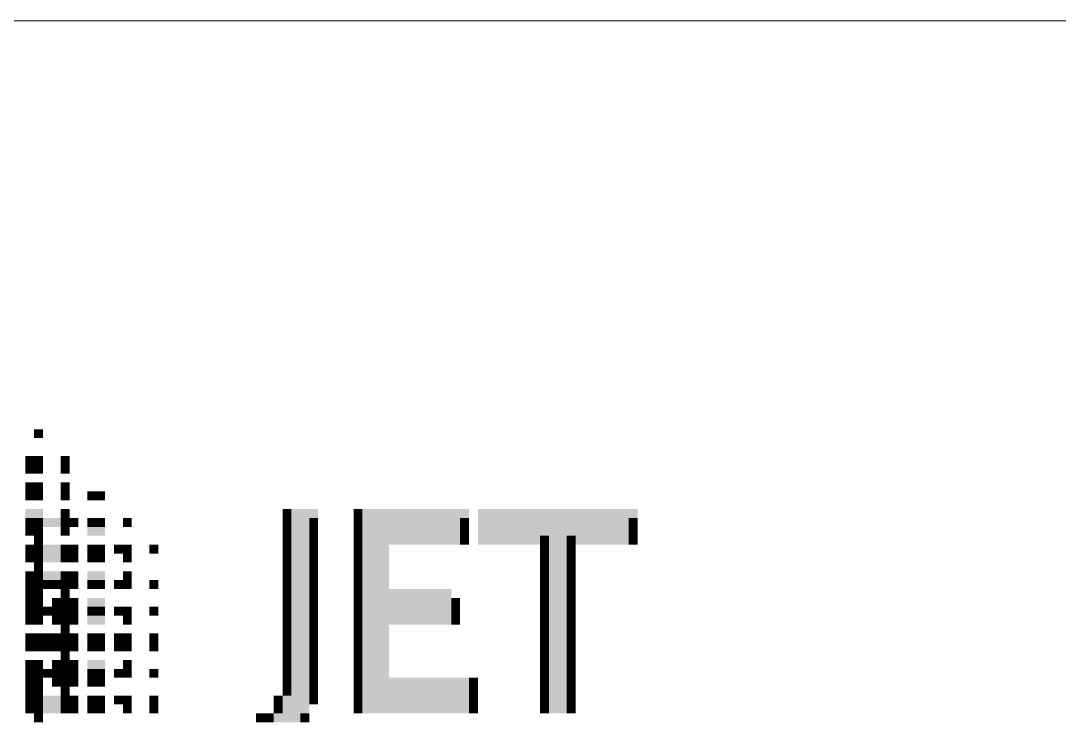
# Paper-space layout '03 Survey and Location' of a CAD drawing. Header units: millimetres. Extents: x 5 to 415, y 7 to 290.
# Drawn here: x 368.2 to 391.6, y 69.2 to 85 of the extents above; entities that cross this region are included whole.
import ezdxf

# ---------------------------------------------------------------- set-up
doc = ezdxf.new("R2010")
doc.units = ezdxf.units.MM
doc.layers.add('BRANDING', color=7, linetype='Continuous')
doc.layers.add('SHEET', color=7, linetype='Continuous')

# ---------------------------------------------------------------- blocks, each defined once
blk = doc.blocks.new('SHEET_03')
at = {"layer": 'BRANDING'}
for points in [[(368.5, 75.8), (368.7, 75.8), (368.5, 75.6), (368.7, 75.6)], [(368.3, 75.2), (368.5, 75.2), (368.3, 75), (368.5, 75)], [(368.5, 75.2), (368.7, 75.2), (368.5, 75), (368.7, 75)], [(369.1, 75.2), (369.3, 75.2), (369.1, 75), (369.3, 75)], [(368.3, 75), (368.5, 75), (368.3, 74.8), (368.5, 74.8)], [(368.5, 75), (368.7, 75), (368.5, 74.8), (368.7, 74.8)], [(369.1, 75), (369.3, 75), (369.1, 74.8), (369.3, 74.8)], [(368.3, 74.6), (368.5, 74.6), (368.3, 74.4), (368.5, 74.4)], [(368.5, 74.6), (368.7, 74.6), (368.5, 74.4), (368.7, 74.4)], [(369.1, 74.6), (369.3, 74.6), (369.1, 74.4), (369.3, 74.4)], [(368.3, 74.4), (368.5, 74.4), (368.3, 74.2), (368.5, 74.2)], [(368.5, 74.4), (368.7, 74.4), (368.5, 74.2), (368.7, 74.2)], [(369.1, 74.4), (369.3, 74.4), (369.1, 74.2), (369.3, 74.2)], [(369.7, 74.4), (369.9, 74.4), (369.7, 74.2), (369.9, 74.2)], [(369.9, 74.4), (370.1, 74.4), (369.9, 74.2), (370.1, 74.2)], [(368.3, 74), (368.7, 74), (368.3, 73.8), (368.7, 73.8)], [(369.1, 74), (369.3, 74), (369.1, 73.8), (369.3, 73.8)], [(374.1, 74), (374.3, 74), (374.1, 73.8), (374.3, 73.8)], [(374.3, 74), (374.9, 74), (374.3, 73.8), (374.9, 73.8)], [(375.7, 74), (375.9, 74), (375.7, 73.8), (375.9, 73.8)], [(375.9, 74), (378.3, 74), (375.9, 73.8), (378.3, 73.8)], [(378.5, 74), (382.1, 74), (378.5, 73.8), (382.1, 73.8)], [(368.3, 73.8), (368.5, 73.8), (368.3, 73.6), (368.5, 73.6)], [(368.5, 73.8), (368.7, 73.8), (368.5, 73.6), (368.7, 73.6)], [(368.7, 73.8), (369.1, 73.8), (368.7, 73.6), (369.1, 73.6)], [(369.1, 73.8), (369.3, 73.8), (369.1, 73.6), (369.3, 73.6)], [(369.3, 73.8), (369.5, 73.8), (369.3, 73.6), (369.5, 73.6)], [(369.7, 73.8), (369.9, 73.8), (369.7, 73.6), (369.9, 73.6)], [(369.9, 73.8), (370.1, 73.8), (369.9, 73.6), (370.1, 73.6)], [(370.5, 73.8), (370.7, 73.8), (370.5, 73.6), (370.7, 73.6)], [(374.1, 73.8), (374.3, 73.8), (374.1, 73.6), (374.3, 73.6)], [(374.3, 73.8), (374.7, 73.8), (374.3, 73.6), (374.7, 73.6)], [(374.7, 73.8), (374.9, 73.8), (374.7, 73.6), (374.9, 73.6)], [(375.7, 73.8), (375.9, 73.8), (375.7, 73.6), (375.9, 73.6)], [(375.9, 73.8), (378.1, 73.8), (375.9, 73.6), (378.1, 73.6)], [(378.1, 73.8), (378.3, 73.8), (378.1, 73.6), (378.3, 73.6)], [(378.5, 73.8), (381.9, 73.8), (378.5, 73.6), (381.9, 73.6)], [(381.9, 73.8), (382.1, 73.8), (381.9, 73.6), (382.1, 73.6)], [(368.3, 73.6), (368.5, 73.6), (368.3, 73.4), (368.5, 73.4)], [(368.5, 73.6), (368.7, 73.6), (368.5, 73.4), (368.7, 73.4)], [(369.1, 73.6), (369.3, 73.6), (369.1, 73.4), (369.3, 73.4)], [(369.7, 73.6), (370.1, 73.6), (369.7, 73.4), (370.1, 73.4)], [(374.1, 73.6), (374.3, 73.6), (374.1, 73.4), (374.3, 73.4)], [(374.3, 73.6), (374.7, 73.6), (374.3, 73.4), (374.7, 73.4)], [(374.7, 73.6), (374.9, 73.6), (374.7, 73.4), (374.9, 73.4)], [(375.7, 73.6), (375.9, 73.6), (375.7, 73.4), (375.9, 73.4)], [(375.9, 73.6), (378.1, 73.6), (375.9, 73.4), (378.1, 73.4)], [(378.1, 73.6), (378.3, 73.6), (378.1, 73.4), (378.3, 73.4)], [(378.5, 73.6), (381.9, 73.6), (378.5, 73.4), (381.9, 73.4)], [(381.9, 73.6), (382.1, 73.6), (381.9, 73.4), (382.1, 73.4)], [(368.5, 73.4), (368.7, 73.4), (368.5, 73.2), (368.7, 73.2)], [(374.1, 73.4), (374.3, 73.4), (374.1, 73.2), (374.3, 73.2)], [(374.3, 73.4), (374.7, 73.4), (374.3, 73.2), (374.7, 73.2)], [(374.7, 73.4), (374.9, 73.4), (374.7, 73.2), (374.9, 73.2)], [(375.7, 73.4), (375.9, 73.4), (375.7, 73.2), (375.9, 73.2)], [(375.9, 73.4), (376.5, 73.4), (375.9, 73.2), (376.5, 73.2)], [(376.5, 73.4), (378.1, 73.4), (376.5, 73.2), (378.1, 73.2)], [(378.1, 73.4), (378.3, 73.4), (378.1, 73.2), (378.3, 73.2)], [(378.5, 73.4), (379.9, 73.4), (378.5, 73.2), (379.9, 73.2)], [(379.9, 73.4), (380.1, 73.4), (379.9, 73.2), (380.1, 73.2)], [(380.1, 73.4), (380.5, 73.4), (380.1, 73.2), (380.5, 73.2)], [(380.5, 73.4), (380.7, 73.4), (380.5, 73.2), (380.7, 73.2)], [(380.7, 73.4), (381.9, 73.4), (380.7, 73.2), (381.9, 73.2)], [(381.9, 73.4), (382.1, 73.4), (381.9, 73.2), (382.1, 73.2)], [(368.3, 73.2), (368.5, 73.2), (368.3, 73), (368.5, 73)], [(368.5, 73.2), (368.7, 73.2), (368.5, 73), (368.7, 73)], [(368.7, 73.2), (369.1, 73.2), (368.7, 73), (369.1, 73)], [(369.1, 73.2), (369.3, 73.2), (369.1, 73), (369.3, 73)], [(369.3, 73.2), (369.5, 73.2), (369.3, 73), (369.5, 73)], [(369.7, 73.2), (369.9, 73.2), (369.7, 73), (369.9, 73)], [(369.9, 73.2), (370.1, 73.2), (369.9, 73), (370.1, 73)], [(370.3, 73.2), (370.5, 73.2), (370.3, 73), (370.5, 73)], [(370.5, 73.2), (370.7, 73.2), (370.5, 73), (370.7, 73)], [(371.1, 73.2), (371.3, 73.2), (371.1, 73), (371.3, 73)], [(374.1, 73.2), (374.3, 73.2), (374.1, 73), (374.3, 73)], [(374.3, 73.2), (374.7, 73.2), (374.3, 73), (374.7, 73)], [(374.7, 73.2), (374.9, 73.2), (374.7, 73), (374.9, 73)], [(375.7, 73.2), (375.9, 73.2), (375.7, 73), (375.9, 73)], [(375.9, 73.2), (376.5, 73.2), (375.9, 73), (376.5, 73)], [(379.9, 73.2), (380.1, 73.2), (379.9, 73), (380.1, 73)], [(380.1, 73.2), (380.5, 73.2), (380.1, 73), (380.5, 73)], [(380.5, 73.2), (380.7, 73.2), (380.5, 73), (380.7, 73)], [(368.3, 73), (368.5, 73), (368.3, 72.8), (368.5, 72.8)], [(368.5, 73), (368.7, 73), (368.5, 72.8), (368.7, 72.8)], [(368.5, 72.8), (368.7, 72.8), (368.5, 72.6), (368.7, 72.6)], [(368.7, 73), (369.1, 73), (368.7, 72.8), (369.1, 72.8)], [(369.1, 73), (369.3, 73), (369.1, 72.8), (369.3, 72.8)], [(369.3, 73), (369.5, 73), (369.3, 72.8), (369.5, 72.8)], [(369.7, 73), (369.9, 73), (369.7, 72.8), (369.9, 72.8)], [(369.9, 73), (370.1, 73), (369.9, 72.8), (370.1, 72.8)], [(370.5, 73), (370.7, 73), (370.5, 72.8), (370.7, 72.8)], [(374.1, 73), (374.3, 73), (374.1, 72.8), (374.3, 72.8)], [(374.1, 72.8), (374.3, 72.8), (374.1, 72.6), (374.3, 72.6)], [(374.3, 73), (374.7, 73), (374.3, 72.8), (374.7, 72.8)], [(374.3, 72.8), (374.7, 72.8), (374.3, 72.6), (374.7, 72.6)], [(374.7, 73), (374.9, 73), (374.7, 72.8), (374.9, 72.8)], [(374.7, 72.8), (374.9, 72.8), (374.7, 72.6), (374.9, 72.6)], [(375.7, 73), (375.9, 73), (375.7, 72.8), (375.9, 72.8)], [(375.7, 72.8), (375.9, 72.8), (375.7, 72.6), (375.9, 72.6)], [(375.9, 73), (376.5, 73), (375.9, 72.8), (376.5, 72.8)], [(375.9, 72.8), (376.5, 72.8), (375.9, 72.6), (376.5, 72.6)], [(379.9, 73), (380.1, 73), (379.9, 72.8), (380.1, 72.8)], [(379.9, 72.8), (380.1, 72.8), (379.9, 72.6), (380.1, 72.6)], [(380.1, 73), (380.5, 73), (380.1, 72.8), (380.5, 72.8)], [(380.1, 72.8), (380.5, 72.8), (380.1, 72.6), (380.5, 72.6)], [(380.5, 73), (380.7, 73), (380.5, 72.8), (380.7, 72.8)], [(380.5, 72.8), (380.7, 72.8), (380.5, 72.6), (380.7, 72.6)], [(368.3, 72.6), (368.5, 72.6), (368.3, 72.4), (368.5, 72.4)], [(368.5, 72.6), (368.7, 72.6), (368.5, 72.4), (368.7, 72.4)], [(368.7, 72.6), (369.1, 72.6), (368.7, 72.4), (369.1, 72.4)], [(369.1, 72.6), (369.3, 72.6), (369.1, 72.4), (369.3, 72.4)], [(369.3, 72.6), (369.5, 72.6), (369.3, 72.4), (369.5, 72.4)], [(369.7, 72.6), (370.1, 72.6), (369.7, 72.4), (370.1, 72.4)], [(370.5, 72.6), (370.7, 72.6), (370.5, 72.4), (370.7, 72.4)], [(374.1, 72.6), (374.3, 72.6), (374.1, 72.4), (374.3, 72.4)], [(374.3, 72.6), (374.7, 72.6), (374.3, 72.4), (374.7, 72.4)], [(374.7, 72.6), (374.9, 72.6), (374.7, 72.4), (374.9, 72.4)], [(375.7, 72.6), (375.9, 72.6), (375.7, 72.4), (375.9, 72.4)], [(375.9, 72.6), (376.5, 72.6), (375.9, 72.4), (376.5, 72.4)], [(379.9, 72.6), (380.1, 72.6), (379.9, 72.4), (380.1, 72.4)], [(380.1, 72.6), (380.5, 72.6), (380.1, 72.4), (380.5, 72.4)], [(380.5, 72.6), (380.7, 72.6), (380.5, 72.4), (380.7, 72.4)], [(368.3, 72.4), (368.5, 72.4), (368.3, 72.2), (368.5, 72.2)], [(368.5, 72.4), (368.7, 72.4), (368.5, 72.2), (368.7, 72.2)], [(368.7, 72.4), (368.9, 72.4), (368.7, 72.2), (368.9, 72.2)], [(368.9, 72.4), (369.1, 72.4), (368.9, 72.2), (369.1, 72.2)], [(369.1, 72.4), (369.3, 72.4), (369.1, 72.2), (369.3, 72.2)], [(369.3, 72.4), (369.5, 72.4), (369.3, 72.2), (369.5, 72.2)], [(369.7, 72.4), (369.9, 72.4), (369.7, 72.2), (369.9, 72.2)], [(369.9, 72.4), (370.1, 72.4), (369.9, 72.2), (370.1, 72.2)], [(370.3, 72.4), (370.5, 72.4), (370.3, 72.2), (370.5, 72.2)], [(370.5, 72.4), (370.7, 72.4), (370.5, 72.2), (370.7, 72.2)], [(371.1, 72.4), (371.3, 72.4), (371.1, 72.2), (371.3, 72.2)], [(374.1, 72.4), (374.3, 72.4), (374.1, 72.2), (374.3, 72.2)], [(374.3, 72.4), (374.7, 72.4), (374.3, 72.2), (374.7, 72.2)], [(374.7, 72.4), (374.9, 72.4), (374.7, 72.2), (374.9, 72.2)], [(375.7, 72.4), (375.9, 72.4), (375.7, 72.2), (375.9, 72.2)], [(375.9, 72.4), (376.5, 72.4), (375.9, 72.2), (376.5, 72.2)], [(379.9, 72.4), (380.1, 72.4), (379.9, 72.2), (380.1, 72.2)], [(380.1, 72.4), (380.5, 72.4), (380.1, 72.2), (380.5, 72.2)], [(380.5, 72.4), (380.7, 72.4), (380.5, 72.2), (380.7, 72.2)], [(368.3, 72.2), (368.5, 72.2), (368.3, 72), (368.5, 72)], [(368.5, 72.2), (368.7, 72.2), (368.5, 72), (368.7, 72)], [(369.1, 72.2), (369.3, 72.2), (369.1, 72), (369.3, 72)], [(374.1, 72.2), (374.3, 72.2), (374.1, 72), (374.3, 72)], [(374.3, 72.2), (374.7, 72.2), (374.3, 72), (374.7, 72)], [(374.7, 72.2), (374.9, 72.2), (374.7, 72), (374.9, 72)], [(375.7, 72.2), (375.9, 72.2), (375.7, 72), (375.9, 72)], [(375.9, 72.2), (376.5, 72.2), (375.9, 72), (376.5, 72)], [(376.5, 72.2), (377.9, 72.2), (376.5, 72), (377.9, 72)], [(379.9, 72.2), (380.1, 72.2), (379.9, 72), (380.1, 72)], [(380.1, 72.2), (380.5, 72.2), (380.1, 72), (380.5, 72)], [(380.5, 72.2), (380.7, 72.2), (380.5, 72), (380.7, 72)], [(368.3, 72), (368.5, 72), (368.3, 71.8), (368.5, 71.8)], [(368.5, 72), (368.7, 72), (368.5, 71.8), (368.7, 71.8)], [(368.9, 72), (369.1, 72), (368.9, 71.8), (369.1, 71.8)], [(369.1, 72), (369.3, 72), (369.1, 71.8), (369.3, 71.8)], [(369.3, 72), (369.5, 72), (369.3, 71.8), (369.5, 71.8)], [(369.7, 72), (370.1, 72), (369.7, 71.8), (370.1, 71.8)], [(374.1, 72), (374.3, 72), (374.1, 71.8), (374.3, 71.8)], [(374.3, 72), (374.7, 72), (374.3, 71.8), (374.7, 71.8)], [(374.7, 72), (374.9, 72), (374.7, 71.8), (374.9, 71.8)], [(375.7, 72), (375.9, 72), (375.7, 71.8), (375.9, 71.8)], [(375.9, 72), (377.9, 72), (375.9, 71.8), (377.9, 71.8)], [(377.9, 72), (378.1, 72), (377.9, 71.8), (378.1, 71.8)], [(379.9, 72), (380.1, 72), (379.9, 71.8), (380.1, 71.8)], [(380.1, 72), (380.5, 72), (380.1, 71.8), (380.5, 71.8)], [(380.5, 72), (380.7, 72), (380.5, 71.8), (380.7, 71.8)], [(368.3, 71.8), (368.5, 71.8), (368.3, 71.6), (368.5, 71.6)], [(368.5, 71.8), (368.7, 71.8), (368.5, 71.6), (368.7, 71.6)], [(368.7, 71.8), (368.9, 71.8), (368.7, 71.6), (368.9, 71.6)], [(368.9, 71.8), (369.1, 71.8), (368.9, 71.6), (369.1, 71.6)], [(369.1, 71.8), (369.3, 71.8), (369.1, 71.6), (369.3, 71.6)], [(369.3, 71.8), (369.5, 71.8), (369.3, 71.6), (369.5, 71.6)], [(369.7, 71.8), (369.9, 71.8), (369.7, 71.6), (369.9, 71.6)], [(369.9, 71.8), (370.1, 71.8), (369.9, 71.6), (370.1, 71.6)], [(370.3, 71.8), (370.5, 71.8), (370.3, 71.6), (370.5, 71.6)], [(370.5, 71.8), (370.7, 71.8), (370.5, 71.6), (370.7, 71.6)], [(371.1, 71.8), (371.3, 71.8), (371.1, 71.6), (371.3, 71.6)], [(374.1, 71.8), (374.3, 71.8), (374.1, 71.6), (374.3, 71.6)], [(374.3, 71.8), (374.7, 71.8), (374.3, 71.6), (374.7, 71.6)], [(374.7, 71.8), (374.9, 71.8), (374.7, 71.6), (374.9, 71.6)], [(375.7, 71.8), (375.9, 71.8), (375.7, 71.6), (375.9, 71.6)], [(375.9, 71.8), (377.9, 71.8), (375.9, 71.6), (377.9, 71.6)], [(377.9, 71.8), (378.1, 71.8), (377.9, 71.6), (378.1, 71.6)], [(379.9, 71.8), (380.1, 71.8), (379.9, 71.6), (380.1, 71.6)], [(380.1, 71.8), (380.5, 71.8), (380.1, 71.6), (380.5, 71.6)], [(380.5, 71.8), (380.7, 71.8), (380.5, 71.6), (380.7, 71.6)], [(368.3, 71.6), (368.5, 71.6), (368.3, 71.4), (368.5, 71.4)], [(368.5, 71.6), (368.7, 71.6), (368.5, 71.4), (368.7, 71.4)], [(368.9, 71.6), (369.1, 71.6), (368.9, 71.4), (369.1, 71.4)], [(369.1, 71.6), (369.3, 71.6), (369.1, 71.4), (369.3, 71.4)], [(369.1, 71.4), (369.3, 71.4), (369.1, 71.2), (369.3, 71.2)], [(369.3, 71.6), (369.5, 71.6), (369.3, 71.4), (369.5, 71.4)], [(369.7, 71.6), (370.1, 71.6), (369.7, 71.4), (370.1, 71.4)], [(370.5, 71.6), (370.7, 71.6), (370.5, 71.4), (370.7, 71.4)], [(374.1, 71.6), (374.3, 71.6), (374.1, 71.4), (374.3, 71.4)], [(374.1, 71.4), (374.3, 71.4), (374.1, 71.2), (374.3, 71.2)], [(374.3, 71.6), (374.7, 71.6), (374.3, 71.4), (374.7, 71.4)], [(374.3, 71.4), (374.7, 71.4), (374.3, 71.2), (374.7, 71.2)], [(374.7, 71.6), (374.9, 71.6), (374.7, 71.4), (374.9, 71.4)], [(374.7, 71.4), (374.9, 71.4), (374.7, 71.2), (374.9, 71.2)], [(375.7, 71.6), (375.9, 71.6), (375.7, 71.4), (375.9, 71.4)], [(375.7, 71.4), (375.9, 71.4), (375.7, 71.2), (375.9, 71.2)], [(375.9, 71.6), (376.5, 71.6), (375.9, 71.4), (376.5, 71.4)], [(375.9, 71.4), (376.5, 71.4), (375.9, 71.2), (376.5, 71.2)], [(376.5, 71.6), (377.9, 71.6), (376.5, 71.4), (377.9, 71.4)], [(377.9, 71.6), (378.1, 71.6), (377.9, 71.4), (378.1, 71.4)], [(379.9, 71.6), (380.1, 71.6), (379.9, 71.4), (380.1, 71.4)], [(379.9, 71.4), (380.1, 71.4), (379.9, 71.2), (380.1, 71.2)], [(380.1, 71.6), (380.5, 71.6), (380.1, 71.4), (380.5, 71.4)], [(380.1, 71.4), (380.5, 71.4), (380.1, 71.2), (380.5, 71.2)], [(380.5, 71.6), (380.7, 71.6), (380.5, 71.4), (380.7, 71.4)], [(380.5, 71.4), (380.7, 71.4), (380.5, 71.2), (380.7, 71.2)], [(368.3, 71.2), (368.5, 71.2), (368.3, 71), (368.5, 71)], [(368.5, 71.2), (368.7, 71.2), (368.5, 71), (368.7, 71)], [(368.7, 71.2), (368.9, 71.2), (368.7, 71), (368.9, 71)], [(368.9, 71.2), (369.1, 71.2), (368.9, 71), (369.1, 71)], [(369.1, 71.2), (369.3, 71.2), (369.1, 71), (369.3, 71)], [(369.3, 71.2), (369.5, 71.2), (369.3, 71), (369.5, 71)], [(369.7, 71.2), (369.9, 71.2), (369.7, 71), (369.9, 71)], [(369.9, 71.2), (370.1, 71.2), (369.9, 71), (370.1, 71)], [(370.3, 71.2), (370.5, 71.2), (370.3, 71), (370.5, 71)], [(370.5, 71.2), (370.7, 71.2), (370.5, 71), (370.7, 71)], [(371.1, 71.2), (371.3, 71.2), (371.1, 71), (371.3, 71)], [(374.1, 71.2), (374.3, 71.2), (374.1, 71), (374.3, 71)], [(374.3, 71.2), (374.7, 71.2), (374.3, 71), (374.7, 71)], [(374.7, 71.2), (374.9, 71.2), (374.7, 71), (374.9, 71)], [(375.7, 71.2), (375.9, 71.2), (375.7, 71), (375.9, 71)], [(375.9, 71.2), (376.5, 71.2), (375.9, 71), (376.5, 71)], [(379.9, 71.2), (380.1, 71.2), (379.9, 71), (380.1, 71)], [(380.1, 71.2), (380.5, 71.2), (380.1, 71), (380.5, 71)], [(380.5, 71.2), (380.7, 71.2), (380.5, 71), (380.7, 71)], [(368.3, 71), (368.5, 71), (368.3, 70.8), (368.5, 70.8)], [(368.5, 71), (368.7, 71), (368.5, 70.8), (368.7, 70.8)], [(368.7, 71), (368.9, 71), (368.7, 70.8), (368.9, 70.8)], [(368.9, 71), (369.1, 71), (368.9, 70.8), (369.1, 70.8)], [(369.1, 71), (369.3, 71), (369.1, 70.8), (369.3, 70.8)], [(369.3, 71), (369.5, 71), (369.3, 70.8), (369.5, 70.8)], [(369.7, 71), (369.9, 71), (369.7, 70.8), (369.9, 70.8)], [(369.9, 71), (370.1, 71), (369.9, 70.8), (370.1, 70.8)], [(370.3, 71), (370.5, 71), (370.3, 70.8), (370.5, 70.8)], [(370.5, 71), (370.7, 71), (370.5, 70.8), (370.7, 70.8)], [(371.1, 71), (371.3, 71), (371.1, 70.8), (371.3, 70.8)], [(374.1, 71), (374.3, 71), (374.1, 70.8), (374.3, 70.8)], [(374.3, 71), (374.7, 71), (374.3, 70.8), (374.7, 70.8)], [(374.7, 71), (374.9, 71), (374.7, 70.8), (374.9, 70.8)], [(375.7, 71), (375.9, 71), (375.7, 70.8), (375.9, 70.8)], [(375.9, 71), (376.5, 71), (375.9, 70.8), (376.5, 70.8)], [(379.9, 71), (380.1, 71), (379.9, 70.8), (380.1, 70.8)], [(380.1, 71), (380.5, 71), (380.1, 70.8), (380.5, 70.8)], [(380.5, 71), (380.7, 71), (380.5, 70.8), (380.7, 70.8)], [(369.1, 70.8), (369.3, 70.8), (369.1, 70.6), (369.3, 70.6)], [(374.1, 70.8), (374.3, 70.8), (374.1, 70.6), (374.3, 70.6)], [(374.3, 70.8), (374.7, 70.8), (374.3, 70.6), (374.7, 70.6)], [(374.7, 70.8), (374.9, 70.8), (374.7, 70.6), (374.9, 70.6)], [(375.7, 70.8), (375.9, 70.8), (375.7, 70.6), (375.9, 70.6)], [(375.9, 70.8), (376.5, 70.8), (375.9, 70.6), (376.5, 70.6)], [(379.9, 70.8), (380.1, 70.8), (379.9, 70.6), (380.1, 70.6)], [(380.1, 70.8), (380.5, 70.8), (380.1, 70.6), (380.5, 70.6)], [(380.5, 70.8), (380.7, 70.8), (380.5, 70.6), (380.7, 70.6)], [(368.3, 70.6), (368.5, 70.6), (368.3, 70.4), (368.5, 70.4)], [(368.5, 70.6), (368.7, 70.6), (368.5, 70.4), (368.7, 70.4)], [(368.9, 70.6), (369.1, 70.6), (368.9, 70.4), (369.1, 70.4)], [(369.1, 70.6), (369.3, 70.6), (369.1, 70.4), (369.3, 70.4)], [(369.3, 70.6), (369.5, 70.6), (369.3, 70.4), (369.5, 70.4)], [(369.7, 70.6), (370.1, 70.6), (369.7, 70.4), (370.1, 70.4)], [(370.5, 70.6), (370.7, 70.6), (370.5, 70.4), (370.7, 70.4)], [(374.1, 70.6), (374.3, 70.6), (374.1, 70.4), (374.3, 70.4)], [(374.3, 70.6), (374.7, 70.6), (374.3, 70.4), (374.7, 70.4)], [(374.7, 70.6), (374.9, 70.6), (374.7, 70.4), (374.9, 70.4)], [(375.7, 70.6), (375.9, 70.6), (375.7, 70.4), (375.9, 70.4)], [(375.9, 70.6), (376.5, 70.6), (375.9, 70.4), (376.5, 70.4)], [(379.9, 70.6), (380.1, 70.6), (379.9, 70.4), (380.1, 70.4)], [(380.1, 70.6), (380.5, 70.6), (380.1, 70.4), (380.5, 70.4)], [(380.5, 70.6), (380.7, 70.6), (380.5, 70.4), (380.7, 70.4)], [(368.3, 70.4), (368.5, 70.4), (368.3, 70.2), (368.5, 70.2)], [(368.3, 70.2), (368.5, 70.2), (368.3, 70), (368.5, 70)], [(368.5, 70.4), (368.7, 70.4), (368.5, 70.2), (368.7, 70.2)], [(368.5, 70.2), (368.7, 70.2), (368.5, 70), (368.7, 70)], [(368.7, 70.4), (368.9, 70.4), (368.7, 70.2), (368.9, 70.2)], [(368.9, 70.4), (369.1, 70.4), (368.9, 70.2), (369.1, 70.2)], [(368.9, 70.2), (369.1, 70.2), (368.9, 70), (369.1, 70)], [(369.1, 70.4), (369.3, 70.4), (369.1, 70.2), (369.3, 70.2)], [(369.1, 70.2), (369.3, 70.2), (369.1, 70), (369.3, 70)], [(369.3, 70.4), (369.5, 70.4), (369.3, 70.2), (369.5, 70.2)], [(369.3, 70.2), (369.5, 70.2), (369.3, 70), (369.5, 70)], [(369.7, 70.4), (369.9, 70.4), (369.7, 70.2), (369.9, 70.2)], [(369.7, 70.2), (369.9, 70.2), (369.7, 70), (369.9, 70)], [(369.9, 70.4), (370.1, 70.4), (369.9, 70.2), (370.1, 70.2)], [(369.9, 70.2), (370.1, 70.2), (369.9, 70), (370.1, 70)], [(370.3, 70.4), (370.5, 70.4), (370.3, 70.2), (370.5, 70.2)], [(370.5, 70.4), (370.7, 70.4), (370.5, 70.2), (370.7, 70.2)], [(371.1, 70.4), (371.3, 70.4), (371.1, 70.2), (371.3, 70.2)], [(374.1, 70.4), (374.3, 70.4), (374.1, 70.2), (374.3, 70.2)], [(374.1, 70.2), (374.3, 70.2), (374.1, 70), (374.3, 70)], [(374.3, 70.4), (374.7, 70.4), (374.3, 70.2), (374.7, 70.2)], [(374.3, 70.2), (374.7, 70.2), (374.3, 70), (374.7, 70)], [(374.7, 70.4), (374.9, 70.4), (374.7, 70.2), (374.9, 70.2)], [(374.7, 70.2), (374.9, 70.2), (374.7, 70), (374.9, 70)], [(375.7, 70.4), (375.9, 70.4), (375.7, 70.2), (375.9, 70.2)], [(375.7, 70.2), (375.9, 70.2), (375.7, 70), (375.9, 70)], [(375.9, 70.4), (376.5, 70.4), (375.9, 70.2), (376.5, 70.2)], [(375.9, 70.2), (376.5, 70.2), (375.9, 70), (376.5, 70)], [(376.5, 70.2), (378.3, 70.2), (376.5, 70), (378.3, 70)], [(378.3, 70.2), (378.5, 70.2), (378.3, 70), (378.5, 70)], [(379.9, 70.4), (380.1, 70.4), (379.9, 70.2), (380.1, 70.2)], [(379.9, 70.2), (380.1, 70.2), (379.9, 70), (380.1, 70)], [(380.1, 70.4), (380.5, 70.4), (380.1, 70.2), (380.5, 70.2)], [(380.1, 70.2), (380.5, 70.2), (380.1, 70), (380.5, 70)], [(380.5, 70.4), (380.7, 70.4), (380.5, 70.2), (380.7, 70.2)], [(380.5, 70.2), (380.7, 70.2), (380.5, 70), (380.7, 70)], [(368.3, 70), (368.5, 70), (368.3, 69.8), (368.5, 69.8)], [(368.5, 70), (368.7, 70), (368.5, 69.8), (368.7, 69.8)], [(369.1, 70), (369.3, 70), (369.1, 69.8), (369.3, 69.8)], [(374.1, 70), (374.3, 70), (374.1, 69.8), (374.3, 69.8)], [(374.3, 70), (374.7, 70), (374.3, 69.8), (374.7, 69.8)], [(374.7, 70), (374.9, 70), (374.7, 69.8), (374.9, 69.8)], [(375.7, 70), (375.9, 70), (375.7, 69.8), (375.9, 69.8)], [(375.9, 70), (378.3, 70), (375.9, 69.8), (378.3, 69.8)], [(378.3, 70), (378.5, 70), (378.3, 69.8), (378.5, 69.8)], [(379.9, 70), (380.1, 70), (379.9, 69.8), (380.1, 69.8)], [(380.1, 70), (380.5, 70), (380.1, 69.8), (380.5, 69.8)], [(380.5, 70), (380.7, 70), (380.5, 69.8), (380.7, 69.8)], [(368.3, 69.8), (368.5, 69.8), (368.3, 69.6), (368.5, 69.6)], [(368.5, 69.8), (368.7, 69.8), (368.5, 69.6), (368.7, 69.6)], [(368.7, 69.8), (369.1, 69.8), (368.7, 69.6), (369.1, 69.6)], [(369.1, 69.8), (369.3, 69.8), (369.1, 69.6), (369.3, 69.6)], [(369.3, 69.8), (369.5, 69.8), (369.3, 69.6), (369.5, 69.6)], [(369.7, 69.8), (369.9, 69.8), (369.7, 69.6), (369.9, 69.6)], [(369.9, 69.8), (370.1, 69.8), (369.9, 69.6), (370.1, 69.6)], [(370.3, 69.8), (370.5, 69.8), (370.3, 69.6), (370.5, 69.6)], [(370.5, 69.8), (370.7, 69.8), (370.5, 69.6), (370.7, 69.6)], [(371.1, 69.8), (371.3, 69.8), (371.1, 69.6), (371.3, 69.6)], [(373.9, 69.8), (374.1, 69.8), (373.9, 69.6), (374.1, 69.6)], [(374.1, 69.8), (374.7, 69.8), (374.1, 69.6), (374.7, 69.6)], [(374.7, 69.8), (374.9, 69.8), (374.7, 69.6), (374.9, 69.6)], [(375.7, 69.8), (375.9, 69.8), (375.7, 69.6), (375.9, 69.6)], [(375.9, 69.8), (378.3, 69.8), (375.9, 69.6), (378.3, 69.6)], [(378.3, 69.8), (378.5, 69.8), (378.3, 69.6), (378.5, 69.6)], [(379.9, 69.8), (380.1, 69.8), (379.9, 69.6), (380.1, 69.6)], [(380.1, 69.8), (380.5, 69.8), (380.1, 69.6), (380.5, 69.6)], [(380.5, 69.8), (380.7, 69.8), (380.5, 69.6), (380.7, 69.6)], [(368.3, 69.6), (368.5, 69.6), (368.3, 69.4), (368.5, 69.4)], [(368.5, 69.6), (368.7, 69.6), (368.5, 69.4), (368.7, 69.4)], [(368.7, 69.6), (369.1, 69.6), (368.7, 69.4), (369.1, 69.4)], [(369.1, 69.6), (369.3, 69.6), (369.1, 69.4), (369.3, 69.4)], [(369.3, 69.6), (369.5, 69.6), (369.3, 69.4), (369.5, 69.4)], [(369.7, 69.6), (369.9, 69.6), (369.7, 69.4), (369.9, 69.4)], [(369.9, 69.6), (370.1, 69.6), (369.9, 69.4), (370.1, 69.4)], [(370.5, 69.6), (370.7, 69.6), (370.5, 69.4), (370.7, 69.4)], [(371.1, 69.6), (371.3, 69.6), (371.1, 69.4), (371.3, 69.4)], [(373.9, 69.6), (374.1, 69.6), (373.9, 69.4), (374.1, 69.4)], [(374.1, 69.6), (374.7, 69.6), (374.1, 69.4), (374.7, 69.4)], [(375.7, 69.6), (375.9, 69.6), (375.7, 69.4), (375.9, 69.4)], [(375.9, 69.6), (378.3, 69.6), (375.9, 69.4), (378.3, 69.4)], [(378.3, 69.6), (378.5, 69.6), (378.3, 69.4), (378.5, 69.4)], [(379.9, 69.6), (380.1, 69.6), (379.9, 69.4), (380.1, 69.4)], [(380.1, 69.6), (380.5, 69.6), (380.1, 69.4), (380.5, 69.4)], [(380.5, 69.6), (380.7, 69.6), (380.5, 69.4), (380.7, 69.4)], [(368.5, 69.4), (368.7, 69.4), (368.5, 69.2), (368.7, 69.2)], [(373.5, 69.4), (373.7, 69.4), (373.5, 69.2), (373.7, 69.2)], [(373.7, 69.4), (373.9, 69.4), (373.7, 69.2), (373.9, 69.2)], [(373.9, 69.4), (374.5, 69.4), (373.9, 69.2), (374.5, 69.2)], [(374.5, 69.4), (374.7, 69.4), (374.5, 69.2), (374.7, 69.2)]]:
    blk.add_solid(points, dxfattribs=at)
at = {"layer": 'SHEET', "lineweight": 18}
blk.add_line((342, 85), (415, 85), dxfattribs=at)

psp = doc.layouts.new('03 Survey and Location')

# ---------------------------------------------------------------- block references
psp.add_blockref('SHEET_03', (0, 0))

doc.saveas('drawing.dxf')
